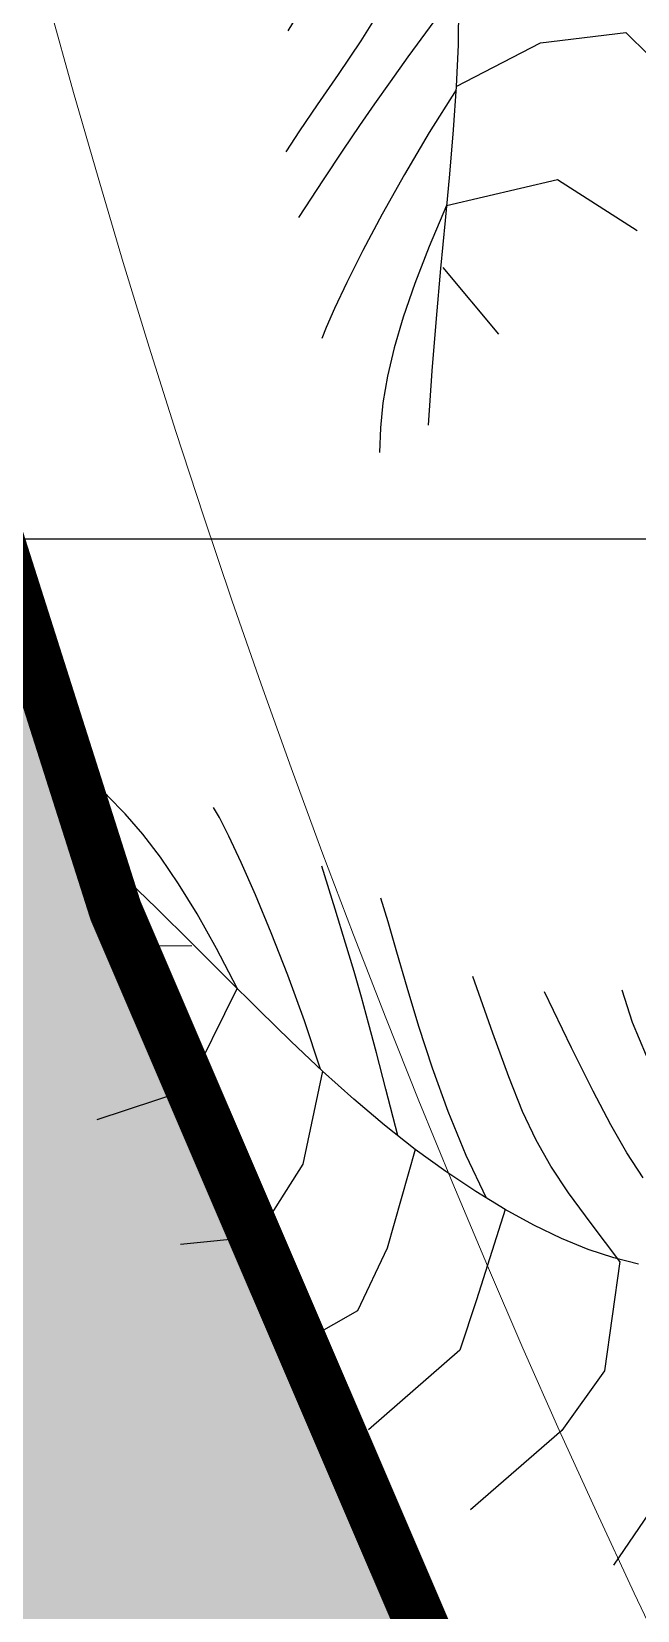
# Model space of a CAD drawing. Header units: millimetres. Extents: x -1030105 to 906887, y -616134 to 1220667.
# Drawn here: x -104975 to -104407, y 541392 to 542870 of the extents above; entities that cross this region are included whole.
import ezdxf
from ezdxf.enums import TextEntityAlignment as Align

# ---------------------------------------------------------------- set-up
doc = ezdxf.new("R2010")
doc.units = ezdxf.units.MM
doc.header["$MEASUREMENT"] = 0
doc.linetypes.add('CENTER', pattern=[2, 1.25, -0.25, 0.25, -0.25])
doc.linetypes.add('DASHED', pattern=[0.75, 0.5, -0.25])
doc.layers.add('A-Furniture', color=143, linetype='Continuous')
doc.layers.add('A-Tree', color=98, linetype='Continuous')
doc.layers.add('A-Wall', color=6, linetype='Continuous', lineweight=9)
doc.styles.add('Arial_Bold', font='arialbd.ttf')

# ---------------------------------------------------------------- blocks, each defined once
blk = doc.blocks.new('CAY8')
at = {"color": 0, "linetype": 'ByBlock'}
for p, q in [((-609.9187428930873, -195.1315025124695), (-621.277055366596, -194.3275517864367)), ((-597.8482186612146, -194.8111914269521), (-609.9187428930873, -195.1315025124695)), ((-560.3953797779814, -210.807392779765), (-570.1578309146262, -212.8461977849493)), ((-593.50573255358, -215.7619438603706), (-609.5870913029776, -217.0817235746636)), ((-580.778630465682, -214.4239083711855), (-593.50573255358, -215.7619438603706)), ((-570.1578309146262, -212.8461977849493), (-580.778630465682, -214.4239083711855)), ((-609.5870913029776, -217.0817235746636), (-630.2706608374192, -218.6046668358304)), ((-534.1352644043345, -222.9272923583248), (-539.1148431327292, -229.8119747029832)), ((-537.2876594892132, -228.3373870472115), (-552.6645378264566, -232.6488133205476)), ((-539.1148431327292, -229.8119747029832), (-544.9288352710992, -236.7257699030215)), ((-537.2876594892132, -228.3373870472115), (-505.1798119695723, -246.5981711316981)), ((-564.9556664918618, -235.8602996735481), (-575.4092512545303, -238.0977469832924)), ((-552.6645378264566, -232.6488133205476), (-564.9556664918618, -235.8602996735481)), ((-544.9288352710992, -236.7257699030215), (-551.6257995336109, -243.6852548481456)), ((-623.812266647421, -239.8251633373202), (-643.8012184257223, -239.0809285922787)), ((-608.226799810056, -240.2248634264015), (-623.812266647421, -239.8251633373202)), ((-595.7966121447225, -240.1541279819849), (-608.226799810056, -240.2248634264015)), ((-585.2734978822537, -239.4870561269254), (-595.7966121447225, -240.1541279819849)), ((-575.4092512545303, -238.0977469832924), (-585.2734978822537, -239.4870561269254)), ((-551.6257995336109, -243.6852548481456), (-559.1838820723187, -250.6665361765899)), ((-505.1798119695723, -246.5981711316981), (-491.998555731856, -267.1843394822918)), ((-559.1838820723187, -250.6665361765899), (-567.563625897832, -257.635602962755)), ((-455.6701066463338, -250.1862647887374), (-443.7485456188424, -267.6144115472762)), ((-671.1688180657857, -258.6330640819124), (-679.5239799785177, -257.9945545858773)), ((-567.563625897832, -257.635602962755), (-576.7255740202363, -264.558444280583)), ((-567.563625897832, -257.635602962755), (-543.0022783058794, -277.6263724157598)), ((-660.7259026435768, -259.6393219609072), (-671.1688180657857, -258.6330640819124)), ((-648.5362239360311, -260.8095133125953), (-660.7259026435768, -259.6393219609072)), ((-634.9407721656517, -261.9398232275616), (-648.5362239360311, -260.8095133125953)), ((-620.2805375569715, -262.8264367959328), (-634.9407721656517, -261.9398232275616)), ((-604.896510332952, -263.2655391084245), (-620.2805375569715, -262.8264367959328)), ((-589.1296807176677, -263.053315254574), (-604.896510332952, -263.2655391084245)), ((-573.3210389344731, -261.9859503255557), (-589.1296807176677, -263.053315254574)), ((-576.7255740202363, -264.558444280583), (-586.6302694502065, -271.40104920454)), ((-491.998555731856, -267.1843394822918), (-478.5144525400665, -305.2933315241371)), ((-681.6383044656232, -273.5167753157202), (-696.6559443046553, -272.3546354606351)), ((-669.7702815599823, -274.4641173646069), (-681.6383044656232, -273.5167753157202)), ((-586.6302694502065, -271.40104920454), (-597.2382551983519, -278.1294068085681)), ((-659.9626081587976, -275.3085745708577), (-669.7702815599823, -274.4641173646069)), ((-651.1260168327408, -276.1620598980353), (-659.9626081587976, -275.3085745708577)), ((-642.1712401539244, -277.1364863096369), (-651.1260168327408, -276.1620598980353)), ((-632.0090106924963, -278.3437667691596), (-642.1712401539244, -277.1364863096369)), ((-619.5500610201107, -279.8958142401661), (-632.0090106924963, -278.3437667691596)), ((-597.2382551983519, -278.1294068085681), (-608.5100742748236, -284.7095061675918)), ((-597.2382551983519, -278.1294068085681), (-570.0478983648045, -299.0504627287573)), ((-543.0022783058794, -277.6263724157598), (-529.3913997838954, -289.0289628083901)), ((-603.7051237077667, -281.904541686612), (-619.5500610201107, -279.8958142401661)), ((-608.5100742748236, -284.7095061675918), (-620.406269690624, -291.1073363555533)), ((-529.3913997838954, -289.0289628083901), (-515.9073176128059, -327.1379701222595)), ((-620.406269690624, -291.1073363555533), (-632.8932330630832, -297.3127294289934)), ((-724.3188069621665, -298.2151246185804), (-728.2024769990803, -298.7970650724146)), ((-717.374371431868, -297.585388064419), (-724.3188069621665, -298.2151246185804)), ((-707.7690073336034, -296.9961261110202), (-717.374371431868, -297.585388064419)), ((-695.9025515908925, -296.5356094602594), (-707.7690073336034, -296.9961261110202)), ((-682.1748411277786, -296.2921088142084), (-695.9025515908925, -296.5356094602594)), ((-666.985712869222, -296.3538948744808), (-682.1748411277786, -296.2921088142084)), ((-650.7350037383494, -296.8092383422972), (-666.985712869222, -296.3538948744808)), ((-633.8225506600556, -297.7464099196641), (-650.7350037383494, -296.8092383422972)), ((-632.8932330630832, -297.3127294289934), (-645.9607504391661, -303.4108893747816)), ((-632.8932330630832, -297.3127294289934), (-606.485776964355, -314.8783949206172)), ((-570.0478983648045, -299.0504627287573), (-554.2241888582848, -315.9424792570117)), ((-645.9607504391661, -303.4108893747816), (-659.6044564716412, -309.5108631619933)), ((-659.6044564716412, -309.5108631619933), (-673.8199858151111, -315.7216977595726)), ((-684.0010003390835, -315.231839922335), (-697.1424751389986, -317.0012967308412)), ((-673.8199858151111, -315.7216977595726), (-688.6029731222789, -322.1524401369879)), ((-669.2106336615961, -313.7078491626144), (-684.0010003390835, -315.231839922335)), ((-669.2106336615961, -313.7078491626144), (-643.6715679430908, -341.8954535040884)), ((-606.485776964355, -314.8783949206172), (-589.6112859545083, -338.1041392634852)), ((-554.2241888582848, -315.9424792570117), (-550.3394072156643, -343.2829084500536)), ((-719.2515855774891, -321.3694816479747), (-728.6056394521784, -324.0146463326655)), ((-708.8282671791367, -319.0394378765905), (-719.2515855774891, -321.3694816479747)), ((-697.1424751389986, -317.0012967308412), (-708.8282671791367, -319.0394378765905)), ((-728.6056394521784, -324.0146463326655), (-737.0836379213924, -326.9981502195133)), ((-688.6029731222789, -322.1524401369879), (-703.9490530469611, -328.9121372627906)), ((-687.8945370510683, -322.5709605249558), (-698.3685142037193, -349.6979257021794)), ((-744.8787901031883, -330.3432115959931), (-752.1843051156229, -334.0730487514793)), ((-737.0836379213924, -326.9981502195133), (-744.8787901031883, -330.3432115959931)), ((-703.9490530469611, -328.9121372627906), (-719.8538602435638, -336.1098361065142)), ((-719.8538602435638, -336.1098361065142), (-736.3130293645936, -343.8545836374306)), ((-643.6715679430908, -341.8954535040884), (-645.5970360062329, -373.4572995177568)), ((-589.6112859545083, -338.1041392634852), (-596.5991135140994, -362.6982451911299))]:
    blk.add_line(p, q, dxfattribs=at)
blk = doc.blocks.new('CÂY')
at = {"layer": 'A-Tree', "color": 8, "ltscale": 10, "xscale": 2.803183510899544, "yscale": 2.803183510899544, "zscale": 2.803183510899544}
for p, rotation in [((-15253.1624521194, 35662.46407066891), 61.02666088021106), ((-14080.81903366841, 31442.20638796233), 291.5900284977349)]:
    blk.add_blockref('CAY8', p, dxfattribs=dict(at, rotation=rotation))
blk = doc.blocks.new('BỐ TRÍ LAY OUT')
at = {"layer": 'A-Furniture', "color": 3}
blk.add_blockref('CÂY', (4286.75486311756, 4469.288343299762), dxfattribs=at)
blk = doc.blocks.new('*U1486')
at = {"color": 8, "linetype": 'CENTER', "ltscale": 500}
blk.add_line((-6392.643045294039, 7811.817619178139), (-6055.4829418041, 7811.817619178139), dxfattribs=at)
at = {"style": 'Arial_Bold'}
blk.add_attdef('TRUC', text='', height=2.5, dxfattribs=at).set_placement((-6401.947800032925, 7811.817619178007), align=Align.MIDDLE_CENTER)
blk = doc.blocks.new('TRỤC')
at = {"color": 0, "xscale": 199.9999999999901, "yscale": 199.9999999999901, "zscale": 199.9999999999901}
blk.add_blockref('*U1486', (1270336.330398289, -1524563.52383555), dxfattribs=at)
blk = doc.blocks.new('TƯỜNG KIẾN TRÚC')
at = {"color": 0}
blk.add_lwpolyline([(-59109.45050007258, -10951.41178502212, 0.3007712608834658), (-59433.48834112042, -20977.9515451272, -0.1109267746102993), (-58324.95049999893, -25392.9117849312, 0.2744959358900485), (-54764.67693125011, -30745.50201954215), (-54870.07724847212, -30916.70735113195, -0.2737434813125313), (-58524.82350961678, -25400.4982577007, 0.110781498324218), (-59608.28799956816, -21075.5089369925, -0.3003100924078351), (-59276.732707736, -10841.56509468262, 0.1203599662711941), (-56712.10026304639, -2725.501215154189, -0.428868107866043), (-44402.02985209874, 7806.991538148141), (-44422.95049881186, 7608.088214958785, 0.4288927192910423), (-56512.45050001712, -2737.411785252159, -0.1204783687929575)], format="xyb", close=True, dxfattribs=at)
blk = doc.blocks.new('KIẾN TRÚC')
h = blk.add_hatch(color=9)
h.dxf.hatch_style = 1
edge = h.paths.add_edge_path(flags=16)
edge.add_line((62281.95049999998, 27412.02927138517), (55232.82389649404, 27412.02927138505))
edge.add_arc((32545.50878812408, 30716.66293956665), 22926.72829924391, 284.53695158247865, 351.7125813344091, ccw=False)
edge.add_line((38300.21700792988, 8523.911784915952), (13217.51784992669, 8523.911784910597))
edge.add_arc((23753.10182550838, 24110.84943410289), 18813.58963585476, 227.7677182561868, 235.9442986410003, ccw=False)
edge.add_arc((7788.819823088517, 12733.3910908635), 4187.039666959467, 236.0590124962323, 322.4360737019827, ccw=False)
edge.add_arc((13873.5970987339, 18503.25729619298), 12505.26566685072, 190.8327360748526, 227.6605687844487, ccw=False)
edge.add_arc((25477.52443721271, 20792.18331255531), 24332.69085544715, 180.6832153365221, 190.991126688788, ccw=False)
edge.add_arc((3282.93561756362, 20557.21277457592), 2137.084471138149, 101.08076224722828, 181.479400931386, ccw=False)
edge.add_line((2872.204064266523, 22654.45611475036), (4986.06665855035, 23013.11448664329))
edge.add_arc((28039.69241930227, 24288.4119512235), 23088.87273861522, 153.2014320220877, 183.1663029992741, ccw=False)
edge.add_arc((10232.26976538847, 40544.64471371844), 6483.106001901682, 182.8401094538115, 244.3962742115525, ccw=False)
edge.add_arc((-6425.00274742386, 39970.86676714511), 10185.26120742048, 1.420812516492314, 26.70695635716553)
edge.add_arc((10590.58143904217, 49414.25633883046), 9292.69259551461, 144.7133172211654, 211.5754885360199, ccw=False)
edge.add_arc((-12326.15115191392, 64090.21360378864), 17935.64217367859, 328.7375359512051, 356.1899532233969)
edge.add_arc((16735.32676788772, 62308.59922571364), 11181.04393981935, 84.1243873636841, 176.9761863570094, ccw=False)
edge.add_arc((20708.98128665387, 99752.52490135818), 26473.21942281876, 263.8653720447036, 288.4869561324928)
edge.add_arc((35667.35201082098, 54479.70646712999), 21207.13938727637, 73.35106851793267, 108.03023985438841, ccw=False)
edge.add_arc((44765.46109434243, 84516.17499720305), 10177.42256554817, 252.7258710955127, 285.7130125077479)
edge.add_arc((49658.99676799333, 68415.98596348311), 6655.601145545619, 49.49953772748103, 108.7311152981473, ccw=False)
edge.add_arc((48035.04809900769, 66009.84854850778), 9545.540963997893, -2.328829575281418, 51.46764420018991, ccw=False)
edge.add_line((57572.70516659174, 65621.96975748474), (49483.50000000001, 65623.9117849106))
edge.add_line((49483.50000000001, 65623.9117849106), (62281.95049999965, 65623.9117849191))
edge.add_line((62281.95049999965, 65623.9117849191), (62281.95049999998, 27412.02927138517))
h.paths.add_polyline_path([(0, 77895.5), (64428.50000000001, 77895.5), (64428.50000000001, -0.577250000089407), (-1.792749999687658, 0.577250000089407)])
at = {"color": 3}
blk.add_blockref('TRỤC', (5188.757962470409, 8718.304113260703), dxfattribs=at)
at = {"layer": 'A-Wall'}
blk.add_blockref('TƯỜNG KIẾN TRÚC', (62285.79396247002, 65615.61311326921), dxfattribs=at)

msp = doc.modelspace()

# ---------------------------------------------------------------- linework, layer by layer
at = {"color": 1, "linetype": 'DASHED', "ltscale": 1000, "const_width": 50}
msp.add_lwpolyline([(-95670.36382637039, 506057.7127576224, -0.1976179126471055), (-98776.4909959755, 504407.8530505756, -0.1933850795687879), (-101327.4665850348, 505136.2682151492, -0.1620892894414481), (-105187.3251048478, 512029.4862030041, -0.0450071005246337), (-105631.9365025142, 516378.5384931223, -0.3659412979444954), (-103906.2959357335, 518530.9561147504), (-101743.9030274843, 518897.8486090698, -0.1357393945070406), (-99338.88206733699, 530570.340333024, -0.2750178852905023), (-103021.3730096331, 536099.9135275302, 0.1107814983251507), (-104104.8374997806, 540424.9028483479, -0.3003100923854334), (-103773.2822078853, 550658.8466900261, 0.1203599662960986), (-101208.6497629923, 558774.9105705839, -0.4288681078624456), (-88898.57935298752, 569307.4033231586, 0.107847157214301), (-77675.15854412533, 570521.9329957211, -0.1524819869208155), (-65035.16077594279, 570674.3053047663, 0.1449358142641596), (-59256.79872041271, 570595.5800135372, -0.2643588036035894), (-52796.99522499467, 569353.4099046133, -0.2237263001650759), (-49205.79483340826, 561498.4697574847), (-44496.54950000049, 561500.4117849191), (-44496.54950000002, 523288.5292713851), (-51545.67610350606, 523288.5292713851, -0.3011393681377011), (-68478.28299209109, 504400.4117849106), (-93560.98215007345, 504400.4117849106, -0.03627546227429911), (-95670.36382637039, 506057.7127576224)], format="xyb", dxfattribs=at)

# ---------------------------------------------------------------- block references
at = {"color": 3}
for name, p in [('KIẾN TRÚC', (-106778.5, 495876.5)), ('BỐ TRÍ LAY OUT', (-93480.29286311776, 504642.1131132607))]:
    msp.add_blockref(name, p, dxfattribs=at)

doc.saveas('drawing.dxf')
